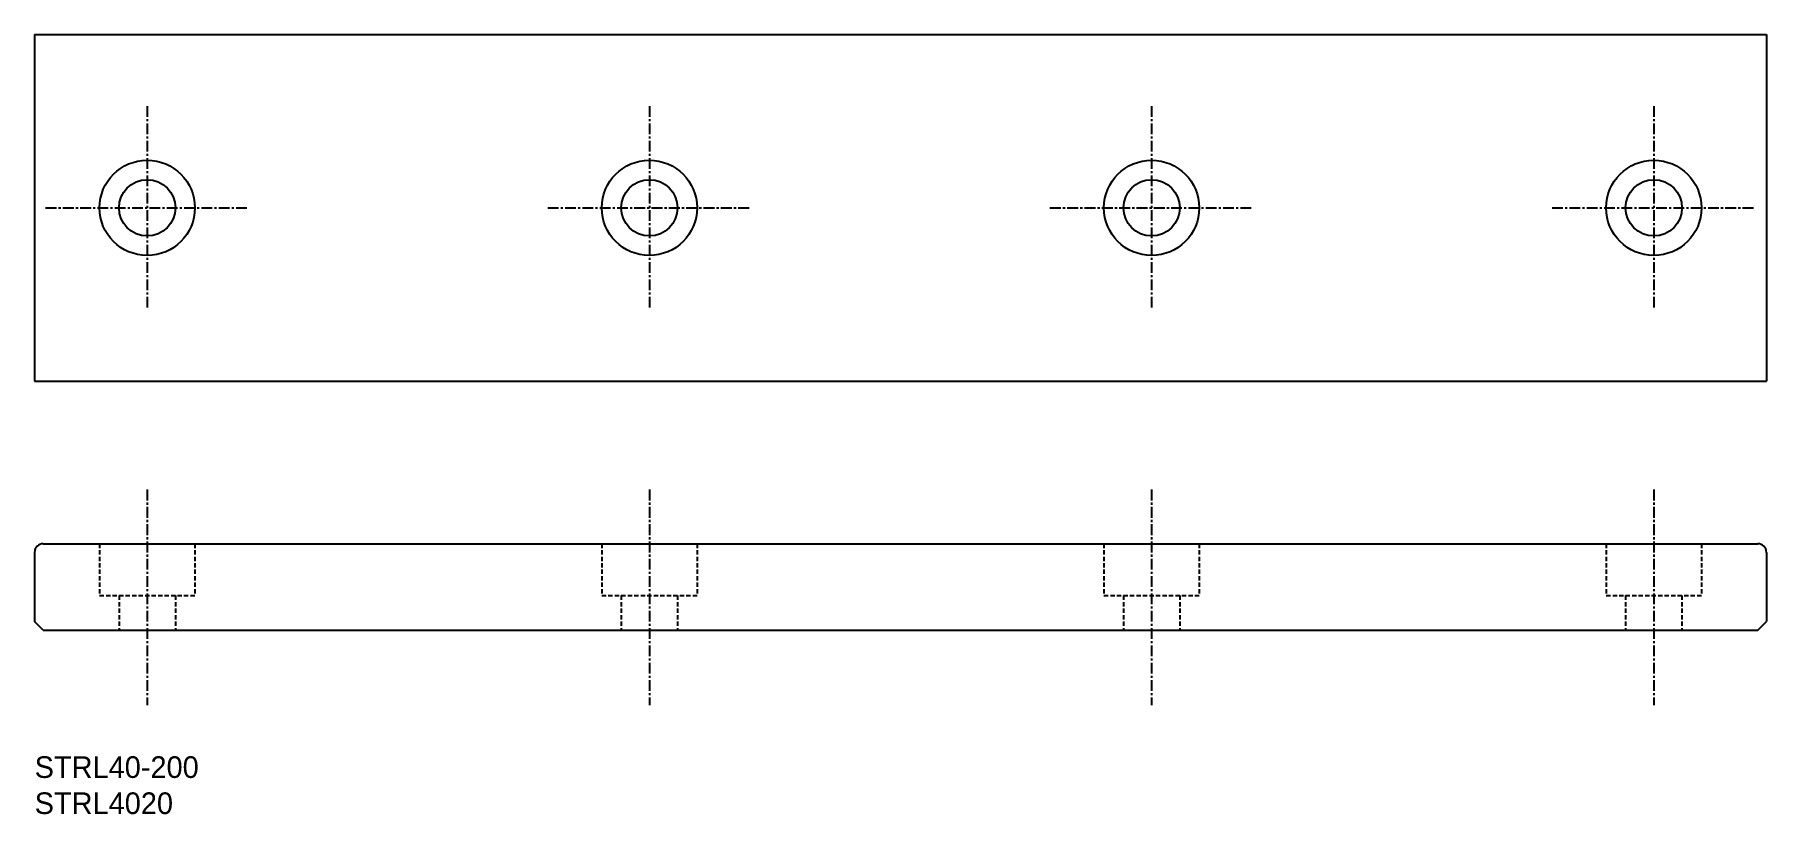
# Model space of a CAD drawing. Extents: x 10 to 210, y 10 to 100.
import ezdxf

# ---------------------------------------------------------------- set-up
doc = ezdxf.new("R2010")
doc.units = 0
doc.linetypes.add('CENTER', pattern=[2, 1.25, -0.25, 0.25, -0.25])
doc.linetypes.add('DASHED', pattern=[0.75, 0.5, -0.25])
doc.layers.get('0').update_dxf_attribs({"linetype": 'CONTINUOUS'})
doc.layers.add('CENTER', color=1, linetype='CENTER')

msp = doc.modelspace()

# ---------------------------------------------------------------- linework, layer by layer
at = {"color": 7, "linetype": 'CONTINUOUS'}
for p, q in [((10, 100), (210, 100)), ((10, 100), (10, 60)), ((210, 100), (210, 60)), ((10, 60), (210, 60)), ((10, 40.22), (10, 32.22)), ((11, 41.22), (209, 41.22)), ((210, 40.22), (210, 32.22)), ((11, 31.22), (10, 32.22)), ((209, 31.22), (210, 32.22)), ((11, 31.22), (209, 31.22))]:
    msp.add_line(p, q, dxfattribs=at)
at = {"color": 3, "linetype": 'DASHED'}
for p, q in [((17.5, 41.22), (17.5, 35.22)), ((28.5, 41.22), (28.5, 35.22)), ((75.5, 41.22), (75.5, 35.22)), ((86.5, 41.22), (86.5, 35.22)), ((133.5, 41.22), (133.5, 35.22)), ((144.5, 41.22), (144.5, 35.22)), ((191.5, 41.22), (191.5, 35.22)), ((202.5, 41.22), (202.5, 35.22)), ((17.5, 35.22), (28.5, 35.22)), ((19.75, 35.22), (19.75, 31.22)), ((26.25, 35.22), (26.25, 31.22)), ((75.5, 35.22), (86.5, 35.22)), ((77.75, 35.22), (77.75, 31.22)), ((84.25, 35.22), (84.25, 31.22)), ((133.5, 35.22), (144.5, 35.22)), ((135.75, 35.22), (135.75, 31.22)), ((142.25, 35.22), (142.25, 31.22)), ((191.5, 35.22), (202.5, 35.22)), ((193.75, 35.22), (193.75, 31.22)), ((200.25, 35.22), (200.25, 31.22)), ((28.5, 31.22), (28.5, 31.22)), ((86.5, 31.22), (86.5, 31.22)), ((144.5, 31.22), (144.5, 31.22)), ((202.5, 31.22), (202.5, 31.22))]:
    msp.add_line(p, q, dxfattribs=at)
at = {"color": 7, "linetype": 'CONTINUOUS'}
for centre, radius in [((23, 80), 5.5), ((81, 80), 5.5), ((139, 80), 5.5), ((197, 80), 5.5), ((23, 80), 3.25), ((81, 80), 3.25), ((139, 80), 3.25), ((197, 80), 3.25)]:
    msp.add_circle(centre, radius, dxfattribs=at)
for centre, start, end in [((11, 40.22), 90, 180), ((209, 40.22), 360, 90)]:
    msp.add_arc(centre, 1, start, end, dxfattribs=at)
at = {"layer": 'CENTER', "color": 1, "linetype": 'CENTER'}
for p, q in [((23, 91.74), (23, 68.26)), ((81, 91.74), (81, 68.26)), ((139, 91.74), (139, 68.26)), ((197, 91.74), (197, 68.26)), ((11.26, 80), (34.74, 80)), ((69.26, 80), (92.74, 80)), ((127.26, 80), (150.74, 80)), ((185.26, 80), (208.74, 80)), ((23, 47.47), (23, 22.58)), ((81, 47.47), (81, 22.58)), ((139, 47.47), (139, 22.58)), ((197, 47.47), (197, 22.58))]:
    msp.add_line(p, q, dxfattribs=at)

# ---------------------------------------------------------------- texts
at = {"color": 7, "linetype": 'CONTINUOUS'}
for s, p in [('STRL40-200', (10, 14.17)), ('STRL4020', (10, 10))]:
    msp.add_text(s, height=2.5, dxfattribs=at).set_placement(p)

doc.saveas('drawing.dxf')
